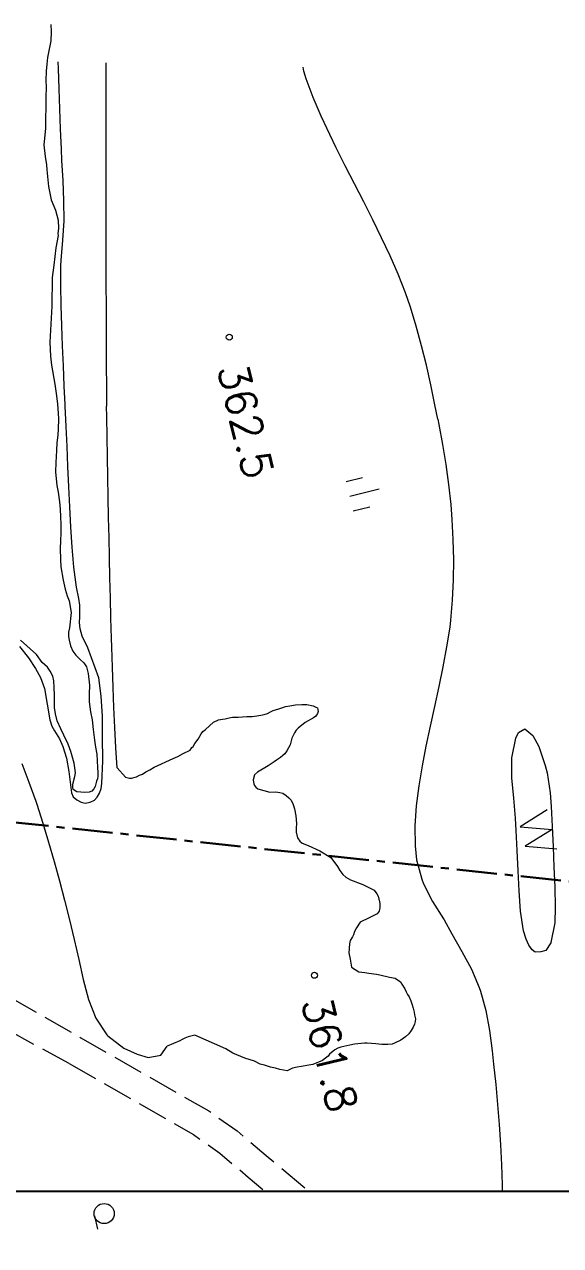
# Model space of a CAD drawing. Header units: millimetres. Extents: x -256476 to 341554, y -216330 to 457415.
# Drawn here: x 140557 to 207157, y 277407 to 429005 of the extents above; entities that cross this region are included whole.
import ezdxf

# ---------------------------------------------------------------- set-up
doc = ezdxf.new("R2010")
doc.units = ezdxf.units.MM
doc.header["$LTSCALE"] = 400
doc.linetypes.add('CENTER', pattern=[2, 1.25, -0.25, 0.25, -0.25])
doc.layers.get('Defpoints').update_dxf_attribs({"color": 153})
doc.layers.add('D-BGD', color=7, linetype='Continuous', lineweight=13)
doc.layers.add('★D-WORK', color=161, linetype='Continuous', lineweight=30, plot=False)
doc.styles.add('BIGFONT', font='txt', dxfattribs={"height": 0.2, "bigfont": 'BIGFONT'})

msp = doc.modelspace()

# ---------------------------------------------------------------- linework, layer by layer
at = {"layer": 'D-BGD', "linetype": 'Continuous'}
for p, q in [((180519.9, 372276.8), (182560.1, 372771.9)), ((180962, 370455.2), (184606.1, 371340.9)), ((181404.3, 368632.2), (183445, 369128.2)), ((138750.9, 308239.9, 362883), (142007.1, 306379.8, 362893)), ((143092.3, 305759.4, 362896), (146348.4, 303899.3, 362906)), ((141744.2, 302388.9, 362897), (138453.6, 304187, 362888)), ((146132.1, 299991.2, 362910), (142841.4, 301789.3, 362900)), ((151775.3, 300802.9, 362788), (155031.5, 298945, 362694)), ((146132.1, 299991.2, 362910), (149388.9, 298134.2, 362813)), ((150473.7, 297515.2, 362781), (153730.5, 295658.2, 362684)), ((156117.3, 298325.6, 362662), (159374, 296468.5, 362568)), ((154816.2, 295038.7, 362651), (158071.6, 293181.3, 362554)), ((172514.1, 286991.5, 362376), (175392.4, 284588.4, 362431)), ((149247.3, 281082.5), (149640.6, 279463.1))]:
    msp.add_line(p, q, dxfattribs=at)
for points, elevation in [([(145615, 381824.7), (145514.1, 384097.3), (145408.9, 386603.1), (145298.6, 389100.2), (145202.1, 391601), (145114.2, 394096.8), (145067.2, 396603.7), (145090.9, 399093), (145127.2, 399718.1), (145312.2, 402207), (145479.6, 404625.2), (145472.3, 407120.8), (145367.1, 409626.6), (145220.9, 412121.3), (145146.3, 413536.8), (145036.1, 416033.9), (144943.2, 418521), (144868.9, 421020.5), (144781, 423516.3), (144759.2, 424348.4)], 360000), ([(150660, 424225.5), (150665.1, 422475.6), (150667.8, 421597.4), (150670.1, 419093.1), (150672.4, 416588.8), (150679.7, 414093.2), (150682, 411588.9), (150684.3, 409084.7), (150682.9, 406594.1), (150685.2, 404089.8), (150687.5, 401585.5), (150686.1, 399094.9), (150688.4, 396590.6), (150695.7, 394095), (150698, 391590.7), (150714, 389090.1), (150721.3, 386594.5), (150745.9, 384089), (150756.3, 382802.7), (150768.1, 381619.4)], 362000), ([(191913.9, 379998.8), (191556.3, 381784.6), (191045.3, 384246.7), (190488.4, 386689.2), (189890.6, 389120.5), (189233.1, 391528.5), (188507.4, 393918), (187910.3, 395668.4), (186992.1, 397984), (185995.7, 400263.9), (184926.1, 402516.6), (183829.1, 404761.9), (182704.9, 406999.9), (181562, 409225.5), (180415.4, 411464.8), (179291.1, 413702.8), (178486.6, 415353.3), (177413.3, 417619.6), (176418.2, 419921.8), (175564.6, 422269.5), (175279.3, 423217.8), (175163, 423715.3)], 362000), ([(139949.4, 351781.7), (141049.7, 350364.9), (141945.6, 349054.1), (142575.4, 347942.4), (143055.6, 346570.6), (143703.1, 342680.4), (143951.6, 341868.6), (144296.3, 341324.4), (144918.8, 340320.6), (145319.5, 339352.1), (145804.5, 337908.4), (146080.6, 336261.7), (146411.3, 333626.4), (146609.7, 333108.7), (147057.7, 332724.2), (147623.8, 332445), (148097.4, 332345.8), (148725.2, 332434.7), (149260.5, 332703.7), (149603.7, 333060.1), (149902.8, 333580.3), (150110.1, 334141.6), (150192.3, 334786.4), (150283.8, 337594.3), (150266.7, 340614.6), (150247.1, 343128.9), (150099.6, 345601.3), (149807.8, 347902.9), (148424.3, 351616.3), (147747.1, 353066.7), (147472.8, 353974.1), (147380.6, 354776.9), (147439.4, 355481.2), (147441.8, 356910.1), (147323.6, 357727.8), (147024.5, 359133.9), (146698.4, 361616.7), (146485.2, 364115.3), (146325.4, 366606.3), (146201.5, 369099.7), (146073.9, 371606.8), (145963.7, 374103.9), (145853.5, 376601), (145734.6, 379103.1), (145624.3, 381600.2), (145615, 381824.7)], 360000), ([(152087.6, 336719), (151919, 339215), (151772.8, 341709.7), (151662.6, 344206.8), (151566, 346707.6), (151478.1, 349203.4), (151403.9, 351702.9), (151369.5, 352806.9), (151300.2, 355315.1), (151234.6, 357809.6), (151182.7, 360307.8), (151122.1, 362811), (151070.1, 365309.2), (151018.2, 367807.4), (150966.3, 370305.6), (150914.4, 372803.8), (150867.4, 375310.7), (150824.1, 377803.9), (150785.9, 380305.8), (150768.1, 381619.4)], 362000), ([(191913.9, 379998.8), (192044.9, 379323.7), (192492.6, 376851.8), (192890.6, 374373.8), (193239, 371889.7), (193515.5, 369400.9), (193668.3, 367559.8), (193787.2, 365057.7), (193842.8, 362545.9), (193814.1, 360047.9), (193704.8, 357550.1), (193483.9, 355058.8), (193380, 354195.8), (192994.1, 351718.5), (192541.3, 349245.2), (192031.5, 346793.1), (191494.3, 344333.6), (190957.2, 341874.1), (190428.7, 339409.6), (189949.9, 336951.2), (189533, 334480.3), (189210.5, 332012.8), (189039.2, 329527.6), (189082.4, 327034.3), (189277.7, 325307.3), (189907.9, 322891.9), (190117.3, 322333.3), (191242.8, 320117.6), (192615.5, 317990.6), (192679.6, 317861.5), (193647.6, 316094), (194896, 313911.5), (196071.2, 311701.9), (197058.9, 309427.1), (197216.5, 308978.9), (197865.3, 306575.9), (198313, 304104), (198637.8, 301598.9), (198835.7, 299916.5), (199093.5, 297415.3), (199329, 294915.4), (199519.8, 292418.1), (199688.4, 289922.1), (199820.9, 287423.6), (199908.8, 284927.8), (199912.6, 284151.6)], 362000), ([(152087.6, 336719), (153108.8, 335551.8), (153613, 335417.7), (153870.3, 335452), (154496.1, 335597.5), (154869.9, 335786.4), (155207.6, 335946.4), (155633.8, 336228.5), (156149.7, 336471.7), (156689.9, 336809.5), (159049.2, 337885.9), (159603.2, 338115.3), (160292, 338474.9), (161138.9, 338918.9), (161373.3, 339220.2), (161517.3, 339378.5), (161727.2, 339737.6), (162123.7, 340284.9), (162513, 340948.1), (162724.3, 341223.4), (163032, 341469.8), (164059, 342391.6), (164662.2, 342658.5), (165150.9, 342750.2), (165486.1, 342813.6), (165975.3, 342906.1), (166404.7, 342986.9), (166618.2, 342999.1), (167123.7, 343003.8), (168166.8, 343068.6), (168827.8, 343096.9), (169407, 343157.3), (169926.7, 343234.6), (170353.2, 343328.6), (170748.1, 343479.9), (171142.3, 343672), (171468.3, 343823.7), (172139.3, 344054), (172637.6, 344210.5), (172980.7, 344309.7), (173509.7, 344409.3), (174233.9, 344545.5), (175004.1, 344587.2), (175641, 344561.4), (176442, 344399.7), (176744.9, 344262.5), (176946.5, 344147.8), (177008.7, 343930.9), (177053.3, 343695.4), (176946.5, 343453.4), (176760.3, 343147.5), (176448.9, 342922.8), (175438.5, 342357.1), (174566.1, 341644), (174331.1, 341377.6), (174096.6, 341041.9), (173880.6, 340640), (173768.4, 340382.7), (173549.8, 339556.8), (173341.8, 339185), (173171, 338805.6), (172888.5, 338460.5), (172666.4, 338238.7), (172358.6, 337992.3), (171889.3, 337647.3), (171592.6, 337452.2), (170839.4, 336956.6), (169504.4, 336191.1), (169146.5, 335845.5), (168965.6, 335221.7), (169011.8, 334939), (169048.9, 334744.7), (169151.4, 334527.7), (169321, 334331.1), (169550, 334109.5), (171030.2, 333694.6), (171769.3, 333716.2), (172277.4, 333673.2), (172663.1, 333579.6), (173079.4, 333282.6), (173414.2, 332984), (173678.3, 332686.9), (173924.8, 332150.7), (174097.3, 331642.1), (174264.5, 330757.1), (174300.9, 330304.7), (174350.8, 329745.5), (174321.2, 329274.6), (174323.7, 328747.2), (174487.1, 328028.1), (174771.4, 327623.6), (175066.6, 327346.7), (175809.7, 327090.2), (177249.9, 326411.2), (178617.2, 325565.3), (179456.9, 324459.7), (179742.1, 323978.6), (180126.2, 323489), (180483.6, 323139.5), (181072.5, 322813.6), (182607.3, 322220.9)], 362000), ([(140221.3, 337265.2), (141115.8, 334928.6), (141955.7, 332577.2), (142082.6, 332216), (142845.6, 329851.2), (143567.6, 327475.3), (144248.7, 325088.4), (144902.4, 322694.1), (145532.6, 320278.7), (146144.1, 317851), (146727, 315393.7), (147303.6, 312905.3), (147849.3, 310423.2), (148525.1, 307947), (149443.3, 305631.4), (150802.5, 303581.3), (150920, 303444.6), (152890.6, 301896.6), (154542.2, 301177.9), (155910.5, 300749), (157482.8, 301056.3), (158307.9, 302150.7)], 362000), ([(182607.3, 322220.9), (183987.7, 321530.1), (184352, 321070.4), (184484.1, 320776.5), (184591.1, 320428.9), (184620.3, 320274.9), (184695.9, 319872.7), (184720.1, 319633.9), (184694.4, 319330.3), (184672.2, 319187.3), (184610.4, 318925.3), (184358.5, 318607.5), (183386.9, 318091), (182253.5, 317544.1), (181797.9, 316833.6), (181545.9, 316397.2), (181427.9, 315993.3), (181292.9, 315752.5), (181024.2, 315299.1), (180956.8, 314848.7), (180861.6, 313733.9), (181010, 312942.7), (181195.5, 311957.1), (182105.2, 311406.6), (182834.2, 311294.3), (183356.7, 311212), (184275.9, 311087.4), (184721.2, 311011.3), (185919.3, 310729.8), (186607.5, 310616.8), (187264.4, 310150.3), (187451.4, 309859.5), (187807.2, 309260.5), (187989.4, 308919.3), (188155.3, 308589.8), (188341, 308270.8), (188548.2, 307796.5), (188716.9, 307307.4), (188859.3, 306882.9), (188964.5, 306395.7), (189029.7, 306053.7), (189114.5, 305563.2), (189089.6, 305218.8), (188995.2, 304873.9), (188853.3, 304520.7), (188582.5, 304115.8), (188298.5, 303708.1), (187878.9, 303317.2), (187328.6, 302921.8), (186532.5, 302542), (186251.7, 302412.8), (185707.3, 302386.6), (184971.7, 302387.2), (184197.3, 302442.6), (183143.1, 302549.1), (182781.7, 302550.4), (181574.6, 302398.8), (180973.9, 302306.9), (179857.7, 302040.7), (179470.8, 301919.4), (179106.1, 301718.4), (178894.1, 301554.2), (178457.5, 301180), (178269.6, 300929.3), (177959.8, 300655.2), (177567.5, 300380.1), (176392.3, 299874.6), (175657.9, 299756.9), (174980.7, 299628.2), (174433.5, 299547.2), (173848, 299415.4), (173189.7, 299111), (172283.4, 299280.1), (171742.9, 299421.3), (171116.5, 299573.7), (170361.9, 299786), (169848.6, 299932.3), (169138.2, 300311.8), (167926.5, 300660), (166431.3, 301301.4), (165559.8, 301838.1), (161705.5, 303534.6), (160878.9, 303316.5), (160477.6, 303164.2), (160136.4, 302982), (159847.7, 302822.8), (158307.9, 302150.7)], 362000)]:
    msp.add_lwpolyline(points, dxfattribs=dict(at, elevation=elevation))
msp.add_lwpolyline([(205504.3, 331509.9), (202155.1, 329409.5), (206094.2, 329080.7), (202745, 326980.4), (206683.6, 326650.7)], dxfattribs=at)
at = {"layer": 'D-BGD', "linetype": 'Continuous', "extrusion": (0.494072, 0.859535, 0.130736), "elevation": 380968.3}
msp.add_lwpolyline([(23317.5, 315814.2), (23187.5, 315814.2), (19568.5, 315722.4)], dxfattribs=at)
at = {"layer": 'D-BGD', "linetype": 'Continuous', "extrusion": (0.081659, 0.092549, 0.992354), "elevation": 400248.4}
msp.add_lwpolyline([(75419, -280749.4), (72045.8, -281454.3), (71743.1, -281486.7)], dxfattribs=at)
at = {"layer": 'D-BGD', "linetype": 'Continuous', "extrusion": (-0.001079, -0.02159, 0.999766), "elevation": 355838.5}
msp.add_lwpolyline([(149880.6, 308861.4), (152204.9, 307381), (152996.1, 306779.7)], dxfattribs=at)
at = {"layer": 'D-BGD', "linetype": 'Continuous', "extrusion": (0.089369, 0.104788, 0.990471), "elevation": 403948.5}
msp.add_lwpolyline([(68748.3, -272847.3), (66022, -273370.1), (65052.4, -273457.2)], dxfattribs=at)
at = {"layer": 'D-BGD', "linetype": 'Continuous', "extrusion": (0.005543, -0.013738, 0.99989), "elevation": 359305}
msp.add_lwpolyline([(161370.5, 294864.5), (162809.3, 293843.7), (164327.6, 292563.7)], dxfattribs=at)
at = {"layer": 'D-BGD', "linetype": 'Continuous', "extrusion": (-0.634781, -0.757028, 0.154798), "elevation": -270674.8}
msp.add_lwpolyline([(-57207.4, 409204.4), (-54706.8, 409172), (-53458, 409190.3)], dxfattribs=at)
at = {"layer": 'D-BGD', "linetype": 'Continuous', "extrusion": (-0.630746, -0.752049, 0.191264), "elevation": -251897.7}
msp.add_lwpolyline([(-56116.6, 418258.7), (-54738.7, 418240.3), (-52367.1, 418276)], dxfattribs=at)
at = {"layer": 'D-BGD'}
msp.add_lwpolyline([(-1242.7, 284151.6), (335157.3, 284151.6), (335157.3, 46551.6), (-1242.7, 46551.6)], close=True, dxfattribs=at)
at = {"layer": 'D-BGD', "linetype": 'Continuous'}
for points in [[(143841.2, 429004.8, 359540), (143864.9, 428103, 359540), (143824.8, 426949.6, 359480), (143631.2, 425930.5, 359430), (143418.9, 424899.1, 359420), (143348.6, 424074.4, 359420), (143265.7, 423187.8, 359420), (143225.6, 422034.3, 359470), (143244.6, 421204.5, 359530), (143209.2, 419979.1, 359550), (143158.4, 416098.2, 359480), (142987, 414074.4, 359470), (143143.3, 412600.4, 359470), (143290.8, 411592.9, 359480), (143361.1, 410952.7, 359500), (143562.9, 408875.8, 359520), (143893.7, 407243.9, 359530), (144422.4, 405936.5, 359550), (144766.6, 404689.1, 359570), (144801.2, 403665.7, 359580), (144707.8, 403061.9, 359590), (144759.2, 402790.1, 359610), (144468.8, 401261.5, 359570), (144229, 399138.6, 359560), (144022.9, 397596.1, 359550), (143945.6, 394030.3, 359460), (143720.8, 389545.8, 359400), (143795.8, 387830.2, 359400), (143935.5, 386688.7, 359400), (144327.7, 384341, 359410), (144560.9, 382880.5, 359410), (144667.5, 381861.9, 359410)], [(144667.5, 381861.9, 359410), (144755.2, 380750.3, 359410), (144783, 379996.1, 359410), (144762.6, 378796.7, 359410), (144727.2, 378032.8, 359410), (144585.8, 377064.4, 359410), (144533.7, 376090.9, 359410), (144475.4, 374624.9, 359410), (144412.9, 373472.8, 359410), (144583.5, 371783, 359430), (144741.4, 370954.1, 359440), (144899.5, 369744.3, 359440), (144984, 368807.6, 359440), (145051.1, 367880.9, 359450), (145069.8, 366970.4, 359460), (145090.8, 365943.4, 359470), (145027.2, 364849.6, 359470), (144985.3, 363974, 359460), (145023.9, 362556.2, 359440), (145079.9, 361670.4, 359440), (145383.3, 360031.1, 359440), (145613.7, 358906.8, 359440), (145874.5, 358076.3, 359440), (146111, 357444.4, 359430), (146349.2, 355992.6, 359430), (146149.6, 354100.3, 359420), (146032.9, 353556.1, 359420), (146019.1, 353010.4, 359420), (146096.1, 352562.4, 359430), (146292.8, 351861.1, 359440), (146555.3, 351214.2, 359440), (146950.9, 350698.4, 359440), (147501.5, 350151.3, 359440), (147930.9, 349754.5, 359440), (148281.8, 349241.4, 359440), (148484.4, 348409.8, 359460), (148629.6, 346976.8, 359480), (148600.7, 345863.1, 359470), (148599.5, 344917.9, 359470), (148773.7, 343675.9, 359490), (148967.2, 342688.1, 359490), (149101.7, 341457.3, 359490), (149272, 340148.3, 359500), (149386.4, 339263.6, 359500), (149551.6, 338407.4, 359520), (149625.5, 336750.1, 359550), (149676.1, 336155.8, 359550), (149666.2, 335677.1, 359550), (149629.4, 335352.2, 359560), (149531.9, 335062.2, 359560), (149436.8, 334736.2, 359560), (149331.8, 334392.9, 359560), (149179.7, 334088.2, 359570), (148927.2, 333829.6, 359570), (148609.3, 333677.8, 359570), (148043.7, 333657, 359470), (147076.4, 333740, 359440), (146600.9, 334036.5, 359430), (146558.1, 334303.2, 359420), (146559.2, 334706.4, 359410), (146819.5, 335640.9, 359400), (146895.1, 336093.5, 359400), (146837.1, 336715, 359420), (146718.3, 337290.8, 359420), (146328.9, 338760.4, 359420), (145973.9, 339668, 359420), (145460.8, 340781.9, 359420), (145065.8, 341539.5, 359420), (144605.8, 342565.2, 359420), (144426.9, 343417.8, 359420), (144292.4, 344187.2, 359420), (144297, 345038, 359420), (144293.9, 345755, 359420), (144264.1, 346706.4, 359420), (144204.1, 347525.2, 359420), (144081.6, 348114.7, 359420), (143761.9, 348702.2, 359430), (143414.6, 349201.7, 359430), (142763.7, 349795, 359430), (142060.5, 350799, 359430), (140063.1, 352581.5, 359420)], [(202714.9, 341540.2, 360200), (203690.2, 340748.9, 360210), (204434.7, 339375.2, 360210), (205261, 337020.1, 360210), (205498, 336088, 360210), (205851.4, 333612.6, 360210), (205986, 331920.4, 360210), (206118.5, 329422, 360210), (206223.8, 326916.2, 360210), (206329, 324410.5, 360210), (206425.6, 321909.7, 360210), (206477.5, 319411.5, 360210), (206427.9, 317479.1, 360210), (205954.1, 315029.4, 360220), (205934.2, 314994.7, 360220), (205310.3, 314049.9, 360220), (204699.6, 313870.4, 360220), (204008.7, 313852.3, 360220), (203607.5, 314117.5, 360220), (203197.2, 314687.9, 360220), (202877.8, 315436.6, 360210), (202544.3, 316481.9, 360210), (202181, 318939.9, 360210), (202021.1, 321431, 360210), (201893.6, 323938, 360210), (201774.7, 326440.1, 360210), (201655.8, 328942.2, 360210), (201555.4, 330453.2, 360210), (201333.6, 332956.8, 360210), (201120.4, 335455.4, 360210), (201099.5, 337947.3, 360210), (201104.4, 337956, 360210), (201604.3, 340390.8, 360210), (201927.3, 341093.2, 360210), (202714.9, 341540.2, 360200)]]:
    msp.add_polyline3d(points, dxfattribs=at)
for centre, radius in [((166002.9, 390179.9, 362485), 375), ((176583.4, 310964.6, 361837), 375), ((150461.5, 281377.3), 1249.9)]:
    msp.add_circle(centre, radius, dxfattribs=at)
at = {"layer": 'Defpoints', "color": 1}
msp.add_line((-1242.7, 284151.6), (335157.3, 284151.6), dxfattribs=at)
at = {"layer": '★D-WORK', "linetype": 'CENTER', "ltscale": 10, "flags": 128}
msp.add_lwpolyline([(74934.2, 336799), (317609.8, 310967.9)], dxfattribs=at)

# ---------------------------------------------------------------- texts
at = {"layer": 'D-BGD', "linetype": 'Continuous', "style": 'BIGFONT'}
for s, p in [('362.5', (164516.6, 386358.2, 362485)), ('361.8', (174959.3, 307707.7, 361837))]:
    msp.add_text(s, height=3750, rotation=283.669421, dxfattribs=at).set_placement(p)

doc.saveas('drawing.dxf')
